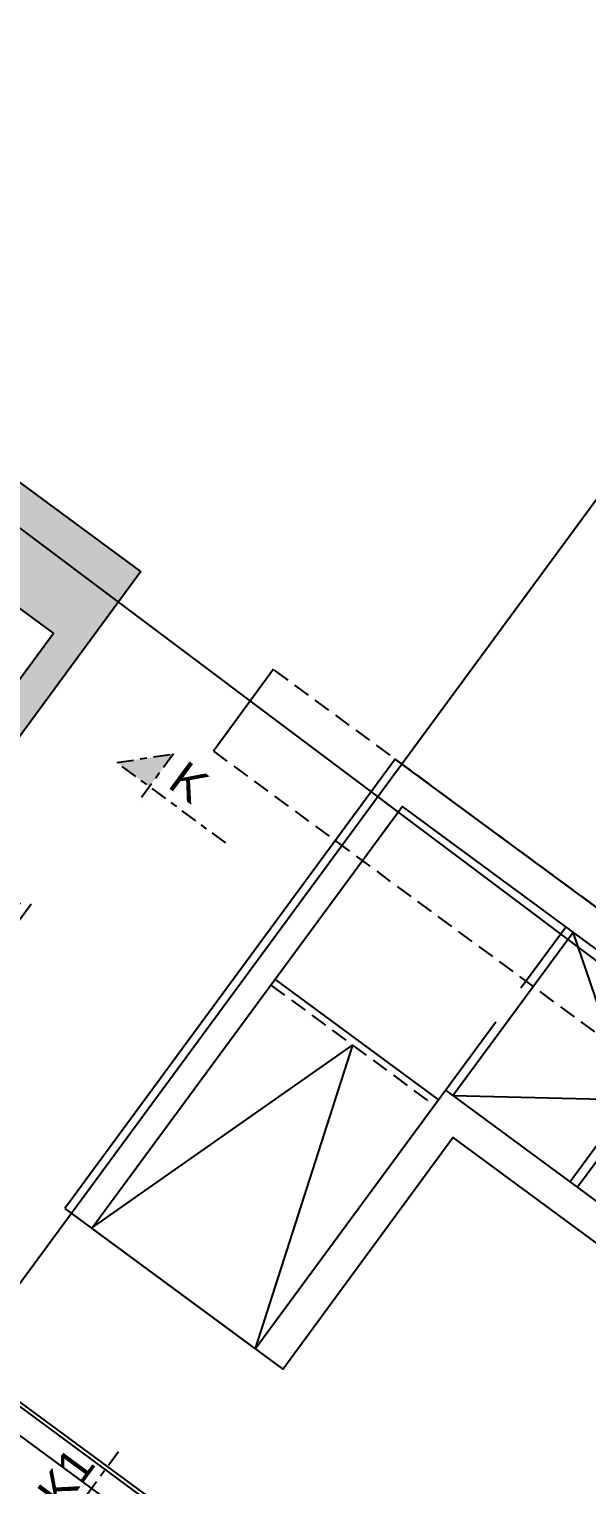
# Model space of a CAD drawing. Header units: millimetres. Extents: x 400392 to 401186, y 4543812 to 4544115.
# Drawn here: x 400744.99 to 400753.24, y 4544073.3 to 4544094.82 of the extents above; entities that cross this region are included whole.
import ezdxf
from ezdxf.enums import TextEntityAlignment as Align

# ---------------------------------------------------------------- set-up
doc = ezdxf.new("R2010")
doc.units = ezdxf.units.MM
for name, pattern in [('AKS', [3, 2.5, -0.25, 0, -0.25]), ('CENTER', [2, 1.25, -0.25, 0.25, -0.25]), ('HIDDEN', [0.375, 0.25, -0.125])]:
    doc.linetypes.add(name, pattern=pattern)
for name, color, linetype in [('aks prota', 2, 'AKS'), ('kesit prota', 1, 'Continuous'), ('kesit tarama prota', 252, 'Continuous'), ('kiris prota', 6, 'Continuous'), ('kiriş prota', 6, 'Continuous'), ('merdiven prota', 2, 'Continuous'), ('perde prota', 1, 'Continuous'), ('skesit prota', 7, 'Continuous'), ('tkesit prota', 7, 'Continuous'), ('tplan prota', 7, 'Continuous'), ('ölçü prota', 4, 'Continuous')]:
    doc.layers.add(name, color=color, linetype=linetype)
doc.styles.add('Arial', font='Arial.ttf')

# ---------------------------------------------------------------- blocks, each defined once
blk = doc.blocks.new('K-K Kesiti')
at = {"layer": 'kesit tarama prota'}
h = blk.add_hatch(color=256, dxfattribs=at)
h.dxf.hatch_style = 1
h.paths.add_polyline_path([(401441.017, 4543990.244), (401441.017, 4543986.463), (401442.964, 4543981.994), (401442.957, 4543971.57), (401444.157, 4543971.57), (401444.16, 4543981.995), (401443.508, 4543981.995), (401441.517, 4543986.567), (401441.517, 4543989.744), (401443.814, 4543989.744), (401443.814, 4543986.124), (401443.984, 4543986.124), (401443.984, 4543985.834), (401444.154, 4543985.834), (401444.154, 4543985.544), (401444.324, 4543985.544), (401444.324, 4543985.254), (401444.494, 4543985.254), (401444.494, 4543984.964), (401444.664, 4543984.964), (401444.664, 4543984.674), (401444.834, 4543984.674), (401444.834, 4543984.384), (401445.004, 4543984.384), (401445.004, 4543984.094), (401445.174, 4543984.094), (401445.174, 4543983.804), (401445.344, 4543983.804), (401445.344, 4543983.514), (401445.514, 4543983.514), (401445.514, 4543983.224), (401445.684, 4543983.224), (401445.684, 4543982.934), (401445.854, 4543982.934), (401445.854, 4543982.644), (401446.024, 4543982.644), (401446.024, 4543982.354), (401446.194, 4543982.354), (401446.194, 4543982.064), (401446.364, 4543982.064), (401446.364, 4543981.774), (401446.534, 4543981.774), (401446.534, 4543979.294), (401446.534, 4543979.074), (401446.704, 4543979.074), (401446.704, 4543978.784), (401446.874, 4543978.784), (401446.874, 4543978.494), (401447.044, 4543978.494), (401447.044, 4543978.204), (401447.214, 4543978.204), (401447.214, 4543977.914), (401447.384, 4543977.914), (401447.384, 4543977.624), (401447.554, 4543977.624), (401447.554, 4543977.334), (401447.724, 4543977.334), (401447.724, 4543977.044), (401447.894, 4543977.044), (401447.894, 4543976.754), (401448.064, 4543976.754), (401448.064, 4543976.464), (401448.234, 4543976.464), (401448.234, 4543976.174), (401448.404, 4543976.174), (401448.404, 4543975.884), (401448.574, 4543975.884), (401448.574, 4543975.594), (401448.744, 4543975.594), (401448.744, 4543972.201), (401449.044, 4543972.201), (401449.044, 4543975.676), (401447.328, 4543978.602), (401447.757, 4543978.602), (401447.757, 4543979.003), (401447.094, 4543979.002), (401446.834, 4543979.446), (401446.834, 4543981.774), (401450.257, 4543981.774), (401450.257, 4543971.57), (401450.757, 4543971.57), (401450.757, 4543990.244)])
h.paths.add_polyline_path([(401450.257, 4543988.744), (401450.257, 4543982.074), (401446.706, 4543982.074), (401444.154, 4543986.428), (401444.154, 4543988.744)], flags=16)
h = blk.add_hatch(color=256, dxfattribs=at)
h.dxf.hatch_style = 1
h.paths.add_polyline_path([(401452.743, 4543988.36), (401452.143, 4543987.76), (401452.743, 4543987.76)])
at = {"layer": 'aks prota', "ltscale": 10}
for p, q in [((401455.55, 4543977.081), (401455.55, 4544003.733)), ((401472.276, 4543989.494), (401439.383, 4543989.784)), ((401472.276, 4543979.244), (401439.383, 4543979.244))]:
    blk.add_line(p, q, dxfattribs=at)
at = {"layer": 'kesit prota', "color": 1}
for q in [(401441.017, 4543990.244), (401450.757, 4543971.57)]:
    blk.add_line((401450.757, 4543990.244), q, dxfattribs=at)
blk.add_lwpolyline([(401450.257, 4543982.074), (401450.257, 4543988.744), (401444.154, 4543988.744), (401444.154, 4543986.428), (401446.706, 4543982.074), (401450.257, 4543982.074)], dxfattribs=at)
at = {"layer": 'kiris prota', "linetype": 'HIDDEN', "ltscale": 5}
for p, q in [((401458.93, 4543986.744), (401458.93, 4543989.749)), ((401461.212, 4543986.749), (401461.212, 4543989.749))]:
    blk.add_line(p, q, dxfattribs=at)
at = {"layer": 'kiriş prota'}
for p, q in [((401459.066, 4543986.744), (401459.066, 4543989.744)), ((401461.352, 4543986.749), (401461.352, 4543989.749)), ((401455.93, 4543986.567), (401458.93, 4543986.567))]:
    blk.add_line(p, q, dxfattribs=at)
at = {"layer": 'kiriş prota', "linetype": 'HIDDEN'}
blk.add_line((401455.93, 4543986.463), (401458.93, 4543986.463), dxfattribs=at)
at = {"layer": 'kiriş prota'}
blk.add_lwpolyline([(401455.435, 4543981.995), (401459.435, 4543981.995), (401459.43, 4543986.244), (401468.941, 4543986.244), (401468.941, 4543986.749), (401468.941, 4543990.244), (401455.43, 4543990.244)], close=True, dxfattribs=at)
for points in [[(401468.641, 4543986.749), (401468.641, 4543989.744), (401455.93, 4543989.744), (401455.93, 4543981.995), (401458.93, 4543981.995), (401458.93, 4543986.744), (401468.641, 4543986.744), (401468.641, 4543989.749)], [(401456.15, 4543979.294), (401464.45, 4543979.294)], [(401456.15, 4543978.894), (401464.45, 4543978.894)]]:
    blk.add_lwpolyline(points, dxfattribs=at)
at = {"layer": 'merdiven prota', "linetype": 'HIDDEN', "ltscale": 10}
blk.add_lwpolyline([(401453.192, 4543990.244), (401453.192, 4543988.744)], dxfattribs=at)
at = {"layer": 'perde prota', "linetype": 'HIDDEN'}
for points in [[(401471.085, 4543990.244), (401453.192, 4543990.244)], [(401453.192, 4543988.744), (401471.085, 4543988.744)]]:
    blk.add_lwpolyline(points, dxfattribs=at)
at = {"layer": 'skesit prota', "linetype": 'CENTER', "ltscale": 0.2}
for p, q in [((401452.143, 4543987.76), (401452.743, 4543988.36)), ((401452.743, 4543988.36), (401452.743, 4543987.46))]:
    blk.add_line(p, q, dxfattribs=at)
for points in [[(401454.143, 4543987.76), (401452.143, 4543987.76)], [(401458.206, 4543979.571), (401458.206, 4543977.571)]]:
    blk.add_lwpolyline(points, dxfattribs=at)
at = {"layer": 'ölçü prota'}
for points in [[(401459.066, 4543986.744), (401461.216, 4543988.249), (401459.066, 4543989.744)], [(401455.925, 4543981.995), (401457.43, 4543986.463), (401458.927, 4543981.995)]]:
    blk.add_lwpolyline(points, dxfattribs=at)
at = {"layer": 'tkesit prota', "style": 'Arial'}
blk.add_text('K', height=0.5, dxfattribs=at).set_placement((401452.943, 4543987.91))
blk.add_text('K1', height=0.5, rotation=90, dxfattribs=at).set_placement((401458.056, 4543978.371))
at = {"layer": 'tplan prota', "style": 'Arial'}
blk.add_text('%%UK1-K1 KESİTİ', height=0.625, rotation=90, dxfattribs=at).set_placement((401451.848, 4543982.609), align=Align.MIDDLE)

msp = doc.modelspace()

# ---------------------------------------------------------------- block references
at = {"rotation": 323.6371180962271}
msp.add_blockref('K-K Kesiti', (-2616652.5094, 1122930.21436), dxfattribs=at)

doc.saveas('drawing.dxf')
